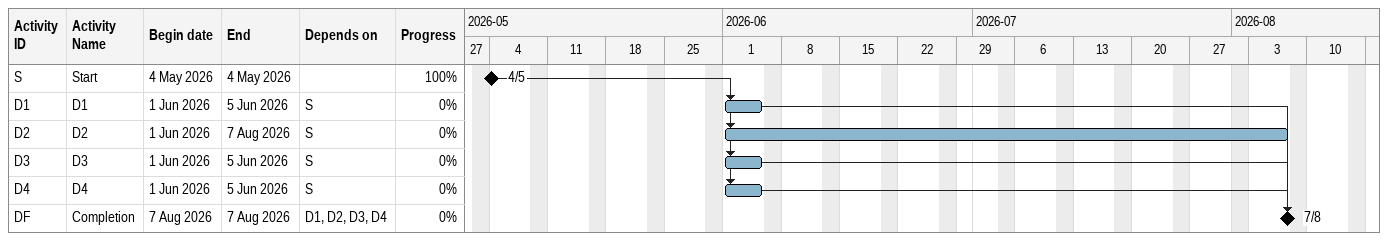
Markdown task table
| ID | Task | Start | Finish | Predecessors | % complete |
|---|---|---|---|---|---|
| S | Start (milestone) | 2026-05-04 | 2026-05-04 |  | 100 |
| D1 | D1 | 2026-06-01 | 2026-06-05 | S | 0 |
| D2 | D2 | 2026-06-01 | 2026-08-07 | S | 0 |
| D3 | D3 | 2026-06-01 | 2026-06-05 | S | 0 |
| D4 | D4 | 2026-06-01 | 2026-06-05 | S | 0 |
| DF | Completion (milestone) | 2026-08-07 | 2026-08-07 | D1, D2, D3, D4 | 0 |
